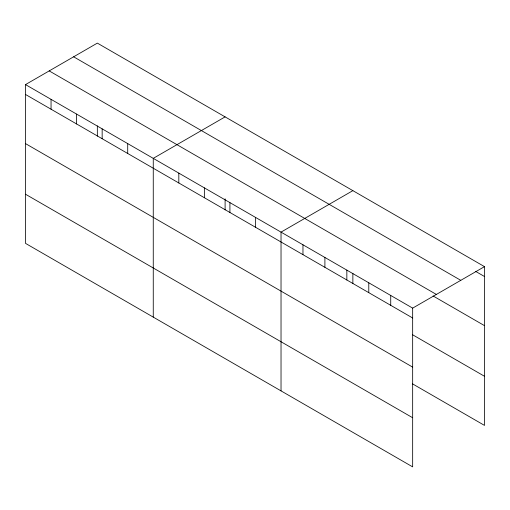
<?xml version="1.0" encoding="UTF-8"?>
<svg xmlns="http://www.w3.org/2000/svg" width="510" height="510" viewBox="0 0 510 510"><rect width="100%" height="100%" fill="white"/><g stroke="black" fill="none" stroke-linecap="round" stroke-linejoin="round"><path stroke-width="0.76" d="M25.5 84.596L412.66 308.123L412.66 466.879L25.5 243.359L25.5 84.596L97.34 43.12L484.5 266.641L484.5 425.404L412.514 383.845M225.101 116.879L153.261 158.355L153.261 317.118M352.863 190.644L281.029 232.12L281.029 390.883M412.66 308.123L484.5 266.641M475.588 271.371L484.5 276.516M73.631 56.808L460.791 280.328M49.209 70.909L436.369 294.436M433.079 295.959L484.5 325.648M25.5 94.465L412.66 317.991M412.514 334.713L484.5 376.272M25.5 143.603L412.66 367.123M25.5 194.221L412.66 417.747M390.724 295.456L390.724 305.324M368.781 282.789L368.781 292.657M352.863 273.379L352.863 283.662M346.845 270.122L346.845 279.99M324.902 257.454L324.902 267.329M302.965 244.787L302.965 254.662M255.472 217.368L255.472 227.243M229.921 202.617L229.921 212.485M225.101 198.823L225.101 209.897M204.37 187.865L204.37 197.733M178.819 173.113L178.819 182.982M127.71 143.603L127.71 153.478M102.159 128.851L102.159 138.726M97.34 125.855L97.34 136.138M76.608 114.1L76.608 123.975M51.051 99.348L51.051 109.216"/></g></svg>
